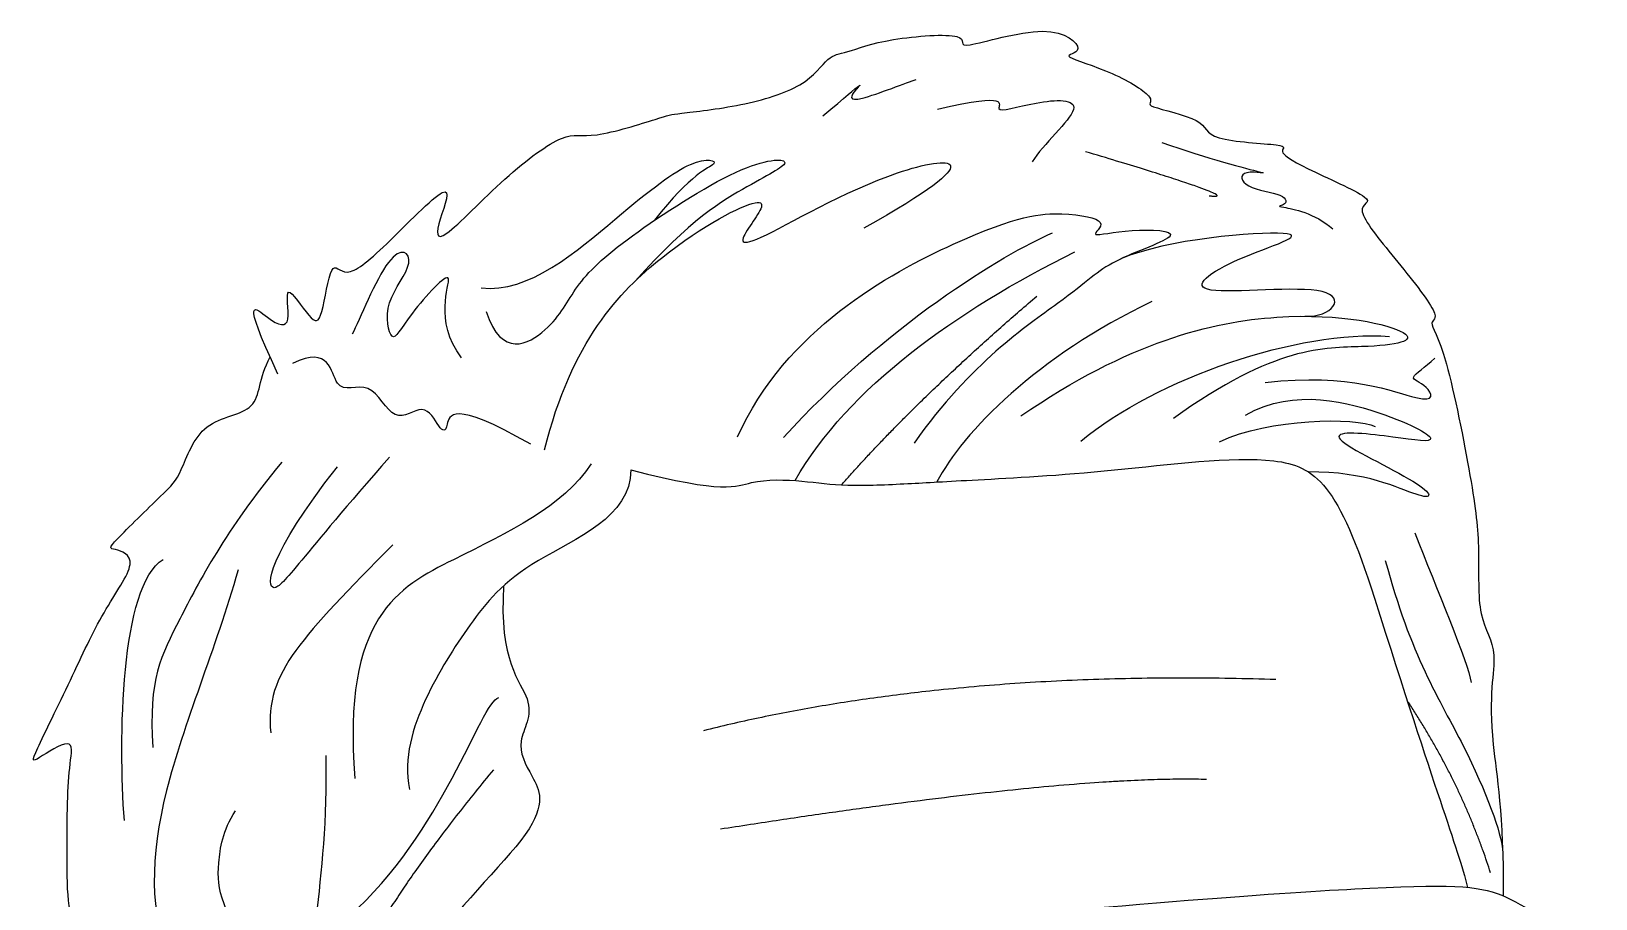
# Model space of a CAD drawing. Header units: millimetres. Extents: x -406 to 301, y 2 to 1827.
# Drawn here: x -204.9 to -1.6, y 1714.5 to 1827.3 of the extents above; entities that cross this region are included whole.
import ezdxf

# ---------------------------------------------------------------- set-up
doc = ezdxf.new("R2010")
doc.units = ezdxf.units.MM
doc.layers.add('ceco.net 161', color=7, linetype='Continuous')

msp = doc.modelspace()

# ---------------------------------------------------------------- linework, layer by layer
at = {"layer": 'ceco.net 161'}
for points, knots in [([(-172.85, 1782.73), (-177.87, 1793.45), (-173.63, 1789.1), (-170.84, 1788.65), (-172.4, 1795.58), (-168.38, 1789.32), (-167.15, 1789.43), (-165.92, 1798.26), (-164.36, 1794.79), (-159.67, 1798.48), (-149.28, 1809.31), (-152.18, 1802.28), (-152.52, 1798.81), (-143.13, 1808.76), (-135.03, 1814.6), (-132.79, 1813.03), (-122.07, 1816.38), (-121.85, 1816.49), (-112.58, 1817.5), (-104.09, 1820.07), (-101.18, 1824.31), (-99.4, 1824.31), (-93.92, 1826.44), (-81.97, 1827.22), (-85.88, 1824.31), (-71.92, 1828.78), (-67.34, 1824.31), (-72.03, 1824.31), (-64.1, 1822.08), (-58.07, 1818.17), (-61.08, 1817.72), (-51.81, 1815.82), (-52.62, 1813.07), (-40.74, 1812.54), (-43.18, 1811.91), (-40.37, 1809.92), (-28.97, 1804.94), (-33.68, 1805.03), (-27.8, 1797.97), (-21.19, 1789.65), (-23.73, 1789.92), (-21.19, 1786.66), (-17.43, 1767.63), (-16.58, 1760.14), (-17.09, 1750.6), (-13.85, 1747.03), (-16.07, 1739.21), (-13.54, 1725.54), (-13.6, 1714.89)], [0, 0, 0, 0, 1, 2, 3, 4, 5, 6, 7, 8, 9, 10, 11, 12, 13, 14, 15, 16, 17, 18, 19, 20, 21, 22, 23, 24, 25, 26, 27, 28, 29, 30, 31, 32, 33, 34, 35, 36, 37, 38, 39, 40, 41, 42, 43, 44, 45, 45.600823, 45.600823, 45.600823, 45.600823]), ([(-187.29, 1671.52), (-188.8, 1673.72), (-188.22, 1676.28), (-189.75, 1679.34), (-190.66, 1680.42), (-190.66, 1686.57), (-190.38, 1687.84), (-194.81, 1703.5), (-198.56, 1709.97), (-200.26, 1712.87), (-200.26, 1720.19), (-200.26, 1727.34), (-199.92, 1732.28), (-199.24, 1735.85), (-204.69, 1732.28), (-205.03, 1732.28), (-199.58, 1743.34), (-195.66, 1752), (-190.56, 1758.9), (-194.56, 1760.14), (-195.11, 1760), (-187.11, 1767.86), (-185.6, 1769.24), (-182.98, 1777.1), (-174.84, 1777.52), (-175.39, 1782.21), (-173.87, 1784.96)], [0.186438, 0.186438, 0.186438, 0.186438, 1, 2, 3, 4, 5, 6, 7, 8, 9, 10, 11, 12, 13, 14, 15, 16, 17, 18, 19, 20, 21, 22, 23, 24, 24, 24, 24]), ([(-143.52, 1755.22), (-144.17, 1745.43), (-138.38, 1739.98), (-142.3, 1734.87), (-139.91, 1730.62), (-136.85, 1725), (-155.16, 1708.29), (-156.22, 1700.13), (-156.87, 1696.77)], [0, 0, 0, 0, 1, 2, 3, 4, 5, 5.734289, 5.734289, 5.734289, 5.734289]), ([(-94.74, 1710.78), (-57.52, 1714.28), (-21.57, 1716.73), (-13.6, 1715.85), (-2.82, 1708.09), (-0.95, 1697.53), (-5.38, 1679.49), (-9.79, 1668.45), (-19.26, 1660.15), (-43.86, 1660.85)], [0.145419, 0.145419, 0.145419, 0.145419, 1, 2, 3, 4, 5, 6, 6.991291, 6.991291, 6.991291, 6.991291])]:
    msp.add_open_spline(points, degree=3, knots=knots, dxfattribs=at)
for points, degree in [([(-102.04, 1816.3), (-96.03, 1821.34), (-98.1, 1819.61), (-99.11, 1817.4), (-90.93, 1820.72), (-89.92, 1821.01)], 3), ([(-87.12, 1817.18), (-77.35, 1819.44), (-81.24, 1816), (-74.54, 1818.27), (-66.31, 1818.72), (-73.46, 1812.57), (-74.81, 1810.3)], 3), ([(-57.96, 1812.84), (-52, 1810.72), (-41.66, 1808.13), (-48.06, 1809.62), (-47.58, 1806.83), (-41.56, 1806.15), (-41.85, 1804.42), (-43.87, 1804.71), (-38.1, 1803.7), (-35.75, 1801.59)], 3), ([(-146.42, 1793.93), (-140.34, 1793.13), (-127.29, 1804.56), (-118.43, 1811.3), (-114.4, 1810.13), (-119.16, 1808.88), (-123.9, 1802.73)], 3), ([(-145.8, 1790.87), (-143.78, 1784.7), (-136.78, 1788.5), (-134.52, 1794.08), (-128.64, 1799.84), (-111.66, 1810.76), (-104.9, 1810.76), (-110.71, 1807.83), (-119.3, 1802.82), (-126.44, 1794.8)], 3), ([(-138.22, 1772.88), (-134.63, 1787.08), (-122.36, 1799.77), (-107.74, 1807.08), (-111.74, 1801.84), (-114.22, 1797.56), (-91.61, 1811.08), (-79.33, 1811.35), (-96.71, 1801.7)], 3), ([(-51.81, 1805.91), (-46.61, 1805.29), (-67.87, 1811.64)], 2), ([(-113.14, 1774.55), (-106.84, 1788.51), (-79.94, 1803.15), (-70.41, 1803.88), (-64.34, 1802.62), (-68.14, 1800.26), (-62.35, 1801.71), (-53.4, 1801.26), (-65.43, 1797.37), (-68.51, 1793.57), (-82.62, 1784.34), (-90.17, 1773.76)], 3), ([(-107.13, 1774.49), (-94.06, 1788.9), (-78.53, 1798.4), (-72.17, 1801.08)], 3), ([(-39.4, 1790.24), (-35.83, 1790.11), (-32.01, 1795.25), (-57.07, 1792.17), (-49.02, 1797.96), (-33.73, 1802.21), (-57.4, 1800.29), (-63.3, 1797.7)], 3), ([(-148.99, 1784.85), (-152.7, 1789.74), (-148.17, 1798.97), (-156.5, 1789.74), (-158.04, 1786.03), (-159.39, 1792.09), (-154.42, 1797.61), (-158.03, 1800.34), (-162.29, 1789.74), (-163.19, 1787.93)], 3), ([(-105.64, 1768.88), (-98.75, 1780.97), (-84.79, 1790.91), (-69.26, 1798.62)], 3), ([(-99.6, 1768.32), (-89.86, 1779.48), (-74.21, 1792.87)], 2), ([(-59.28, 1792.15), (-74.11, 1785.09), (-83.89, 1775.14), (-87.21, 1768.7)], 3), ([(-76.3, 1777.28), (-62.23, 1786.94), (-40.72, 1792.18), (-22.23, 1787.67), (-29.96, 1785.83), (-43.32, 1786.47), (-56.44, 1776.97)], 3), ([(-68.49, 1774), (-58.6, 1782.28), (-40.16, 1788.45), (-28.38, 1787.63)], 3), ([(-140, 1773.61), (-150.41, 1779.58), (-150.77, 1774.97), (-151.76, 1775.42), (-153.84, 1779.4), (-157.74, 1775.69), (-160.81, 1782.57), (-165.97, 1779.13), (-166.06, 1786.55), (-170.95, 1784.11)], 3), ([(-44.52, 1781.63), (-33.56, 1782.93), (-21.73, 1777.74), (-23.41, 1781.54), (-26.39, 1782.11), (-23.75, 1783.56), (-22.5, 1784.81)], 3), ([(-47.1, 1777.4), (-40.72, 1781.06), (-26.28, 1777.03), (-20.93, 1773.37), (-28.55, 1774.76), (-39.4, 1775.71), (-22.47, 1767.87), (-22.84, 1765.6), (-31.41, 1770.07), (-38.92, 1770.01)], 3), ([(-50.48, 1773.94), (-44.09, 1776.97), (-32.69, 1777.16), (-30.24, 1775.91)], 3), ([(-172.37, 1771.27), (-179.75, 1762.33), (-186.45, 1749.15), (-189.69, 1743.12), (-189.13, 1734.18)], 3), ([(-158.35, 1771.94), (-169.84, 1758.92), (-174.63, 1750.95), (-174.27, 1759.01), (-165.13, 1770.68)], 3), ([(-126.97, 1770.28), (-114.83, 1767.11), (-111.8, 1769.18), (-104.35, 1768.9), (-99.39, 1768.08), (-90.7, 1768.49), (-83.8, 1768.9), (-65.05, 1769.87), (-40.84, 1773.19), (-35.06, 1768.42), (-30.32, 1753.58)], 3), ([(-132.14, 1771.05), (-135.82, 1765.47), (-149.9, 1758.88), (-164.53, 1751.17), (-162.85, 1730.17)], 3), ([(-126.97, 1770.28), (-126.97, 1764.16), (-141.61, 1758.37), (-147.91, 1750.37), (-154.04, 1740.83), (-156.6, 1732.83), (-155.74, 1728.74)], 3), ([(-25.09, 1762.1), (-22.38, 1755.04), (-18.12, 1745.18), (-17.76, 1742.64)], 3), ([(-157.94, 1760.55), (-169.56, 1748.6), (-174.58, 1744.02), (-173.8, 1736.09)], 3), ([(-192.82, 1724.69), (-193.6, 1735.19), (-193.34, 1755.18), (-187.79, 1758.64)], 3), ([(-178.03, 1757.26), (-180.97, 1746.96), (-189.38, 1727.42), (-189.59, 1712.49), (-186.86, 1706.61)], 3), ([(-28.92, 1758.51), (-25.68, 1746.22), (-17.86, 1734.27), (-13.77, 1722.81), (-13.69, 1720.97)], 3), ([(-30.32, 1753.58), (-22.39, 1728.39), (-19.6, 1721.34), (-18.22, 1716)], 3), ([(-43.14, 1743.01), (-85.54, 1744.37), (-117.54, 1736.37)], 2), ([(-163.6, 1712.27), (-151.48, 1722.93), (-146.5, 1739.99), (-144.16, 1740.68)], 3), ([(-15.25, 1717.9), (-18.99, 1729.63), (-26.09, 1740.31)], 2), ([(-166.64, 1733.16), (-166.31, 1716.52), (-169.54, 1704.82), (-169.1, 1700.99)], 3), ([(-144.85, 1731.3), (-158.78, 1714.34), (-162.36, 1705.65)], 2), ([(-115.33, 1723.6), (-70.72, 1730.58), (-52.17, 1730.07)], 2), ([(-178.53, 1701.7), (-177.56, 1709.28), (-180.6, 1714.39), (-180.73, 1718.8), (-180.04, 1723.35), (-178.39, 1725.97)], 3)]:
    msp.add_open_spline(points, degree=degree, dxfattribs=at)

doc.saveas('drawing.dxf')
